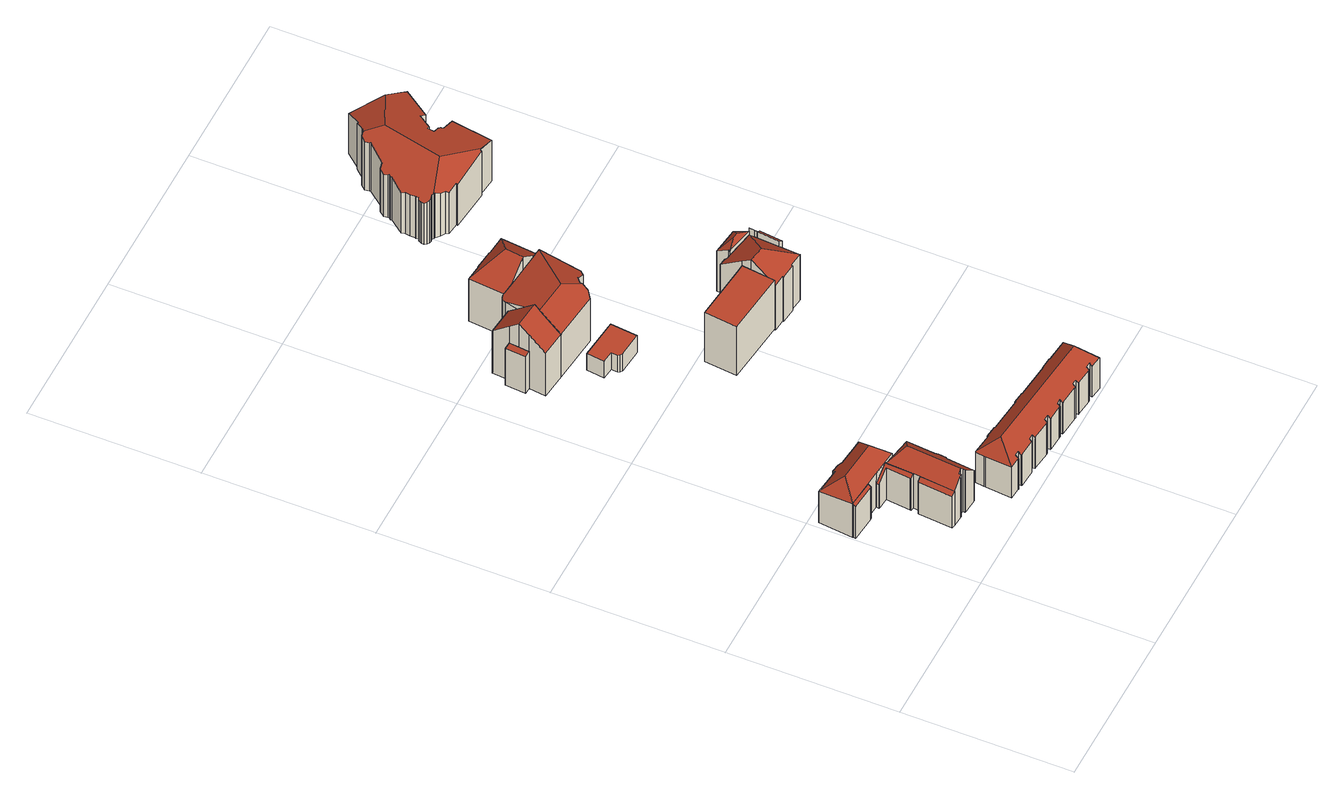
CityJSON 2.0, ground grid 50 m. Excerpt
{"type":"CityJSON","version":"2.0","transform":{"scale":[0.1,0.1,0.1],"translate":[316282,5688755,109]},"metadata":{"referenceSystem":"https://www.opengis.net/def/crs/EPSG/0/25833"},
"CityObjects":{
"building1":{"type":"Building","attributes":{"Gemeindeschluessel":14713000,"Geometrietyp2DReferenz":"3000","function":"31001_9998","roofType":"9999"},"children":["building1-1","building1-2","building1-3","building1-4","building1-5"]},
"building1-1":{"type":"BuildingPart","attributes":{"Dachtyp_tdc":"tdcPolyFlatRoof","Dachneigung":40.48,"QualitaetDacherkennung":90,"Geometrietyp2DReferenz":"3000","roofType":"2100","measuredHeight":13.08},"parents":["building1"],"geometry":[{"type":"MultiSurface","lod":"2","boundaries":[[[0,1,2,3]],[[1,4,5,2]],[[4,6,7,5]],[[6,8,9,7]],[[8,10,11,9]],[[10,12,13,11]],[[12,10,8,6,4,1,0,14,15,16]],[[17,18,3,2,5,7,9,11,13]],[[15,19,16]],[[3,18,14,0]],[[18,17,19,15,14]],[[17,13,12,16,19]]],"semantics":{"surfaces":[{"type":"WallSurface"},{"type":"RoofSurface"},{"type":"GroundSurface"},{"type":"ClosureSurface"}],"values":[0,0,0,0,0,0,1,2,0,3,3,3]}}]},
"building1-2":{"type":"BuildingPart","attributes":{"Dachtyp_tdc":"tdcPolyFlatRoof","Dachneigung":40.45,"QualitaetDacherkennung":36,"Geometrietyp2DReferenz":"3000","roofType":"2100","measuredHeight":12.89},"parents":["building1"],"geometry":[{"type":"MultiSurface","lod":"2","boundaries":[[[20,21,22,23]],[[21,24,25,22]],[[24,26,27,25]],[[26,28,29,27]],[[30,20,23,31]],[[30,28,26,24,21,20]],[[23,22,25,27,29,31]],[[31,29,28,30]]],"semantics":{"surfaces":[{"type":"WallSurface"},{"type":"RoofSurface"},{"type":"GroundSurface"},{"type":"ClosureSurface"}],"values":[0,0,0,0,0,1,2,3]}}]},
"building1-3":{"type":"BuildingPart","attributes":{"Dachtyp_tdc":"tdcHipRoof","Dachneigung":44.67,"QualitaetDacherkennung":76,"Geometrietyp2DReferenz":"3000","roofType":"3200","measuredHeight":17.43},"parents":["building1"],"geometry":[{"type":"MultiSurface","lod":"2","boundaries":[[[28,32,33,29]],[[32,34,35,33]],[[34,36,37,35]],[[36,38,39,37]],[[38,40,41,39]],[[40,42,43,41]],[[42,44,45,46,43]],[[47,30,31,13,12]],[[44,42,48]],[[32,28,49]],[[42,40,38,36,34,32,49,48]],[[28,30,47,44,48,49]],[[29,33,35,37,39,41,43,46,17,13,31]],[[47,12,16,19,45,44]],[[12,13,17,19,16]],[[19,17,46,45]],[[28,29,31,30]]],"semantics":{"surfaces":[{"type":"WallSurface"},{"type":"RoofSurface"},{"type":"GroundSurface"},{"type":"ClosureSurface"}],"values":[0,0,0,0,0,0,0,0,1,1,1,1,2,0,3,3,3]}}]},
"building1-4":{"type":"BuildingPart","attributes":{"Dachtyp_tdc":"tdcPolyFlatRoof","Dachneigung":44.32,"QualitaetDacherkennung":70,"Geometrietyp2DReferenz":"3000","roofType":"2100","measuredHeight":13.26},"parents":["building1"],"geometry":[{"type":"MultiSurface","lod":"2","boundaries":[[[50,51,52,53]],[[50,54,55,51]],[[54,56,57,55]],[[56,58,59,57]],[[56,54,50,53,58]],[[59,52,51,55,57]],[[53,52,59,58]]],"semantics":{"surfaces":[{"type":"WallSurface"},{"type":"RoofSurface"},{"type":"GroundSurface"},{"type":"ClosureSurface"}],"values":[0,0,0,0,1,2,3]}}]},
"building1-5":{"type":"BuildingPart","attributes":{"Dachtyp_tdc":"tdcHipAndGableRoof","Dachneigung":44.07,"QualitaetDacherkennung":73,"Geometrietyp2DReferenz":"3000","roofType":"5000","measuredHeight":17.39},"parents":["building1"],"geometry":[{"type":"MultiSurface","lod":"2","boundaries":[[[60,61,62,63]],[[61,64,65,62]],[[64,66,67,65]],[[66,68,69,67]],[[68,70,71,69]],[[70,72,73,71]],[[72,74,75,73]],[[74,76,77,75]],[[76,78,79,77]],[[78,80,81,79]],[[80,53,52,81]],[[58,82,0,3,59]],[[45,83,84,46]],[[83,85,86,84]],[[85,87,88,86]],[[87,89,90,88]],[[89,60,63,90]],[[85,83,45,19,15,91,92]],[[91,82,58,53,80,78,76,74,92]],[[74,72,70,68,66,64,61,60,89,87,85,92]],[[63,62,65,67,69,71,73,75,77,79,81,52,59,3,18,17,46,84,86,88,90]],[[58,59,52,53]],[[91,14,0,82]],[[14,18,3,0]],[[15,14,91]],[[18,14,15,19,17]],[[45,46,17,19]]],"semantics":{"surfaces":[{"type":"WallSurface"},{"type":"RoofSurface"},{"type":"GroundSurface"},{"type":"ClosureSurface"}],"values":[0,0,0,0,0,0,0,0,0,0,0,0,0,0,0,0,0,1,1,1,2,3,0,3,0,3,3]}}]},
"building2":{"type":"Building","attributes":{"Dachtyp_tdc":"tdcFreeFormRoof","Gemeindeschluessel":14713000,"Dachneigung":44.93,"QualitaetDacherkennung":74,"Geometrietyp2DReferenz":"3000","function":"31001_9998","roofType":"5000","measuredHeight":17.26},"geometry":[{"type":"MultiSurface","lod":"2","boundaries":[[[93,94,95,96]],[[94,97,98,95]],[[97,99,100,98]],[[99,101,102,100]],[[101,103,104,102]],[[103,105,106,104]],[[105,107,108,106]],[[107,109,110,108]],[[109,111,112,110]],[[111,113,114,112]],[[113,115,116,114]],[[115,117,118,116]],[[117,119,120,118]],[[119,121,122,120]],[[121,123,124,122]],[[123,125,126,124]],[[125,127,128,126]],[[127,129,130,128]],[[129,131,132,130]],[[131,133,134,132]],[[133,135,136,134]],[[135,137,138,136]],[[137,139,140,138]],[[139,141,142,140]],[[141,143,144,142]],[[143,145,146,144]],[[145,147,148,146]],[[147,149,150,148]],[[149,151,152,150]],[[151,153,154,152]],[[153,155,156,154]],[[155,157,158,156]],[[157,159,160,158]],[[159,161,162,160]],[[161,163,164,162]],[[163,165,166,164]],[[165,167,168,166]],[[167,169,170,168]],[[169,171,172,170]],[[171,173,174,172]],[[173,175,176,174]],[[175,177,178,176]],[[177,179,180,178]],[[179,181,182,180]],[[181,183,184,182]],[[183,185,186,184]],[[185,187,188,186]],[[187,189,190,188]],[[189,191,192,190]],[[191,193,194,192]],[[193,195,196,194]],[[195,197,198,196]],[[197,93,96,198]],[[199,200,119,117,115,201]],[[147,145,202,203,204,149]],[[195,193,191,189,187,185,183,181,179,177,175,173,171,169,167,165,163,161,159,157,155,153,151,204,203,199,201,113,111,109,107,105,103,101,99,97,94,93,197]],[[203,202,143,141,139,137,135,133,131,129,127,125,123,121,200,199]],[[121,119,200]],[[145,143,202]],[[115,113,201]],[[151,149,204]],[[96,95,98,100,102,104,106,108,110,112,114,116,118,120,122,124,126,128,130,132,134,136,138,140,142,144,146,148,150,152,154,156,158,160,162,164,166,168,170,172,174,176,178,180,182,184,186,188,190,192,194,196,198]]],"semantics":{"surfaces":[{"type":"WallSurface"},{"type":"RoofSurface"},{"type":"GroundSurface"}],"values":[0,0,0,0,0,0,0,0,0,0,0,0,0,0,0,0,0,0,0,0,0,0,0,0,0,0,0,0,0,0,0,0,0,0,0,0,0,0,0,0,0,0,0,0,0,0,0,0,0,0,0,0,0,1,1,1,1,0,0,0,0,2]}}]},
"building3":{"type":"Building","attributes":{"Dachtyp_tdc":"tdcPolyFlatRoof","Gemeindeschluessel":14713000,"Dachneigung":0,"QualitaetDacherkennung":67,"Geometrietyp2DReferenz":"3000","function":"31001_9998","roofType":"1000","measuredHeight":6.39},"geometry":[{"type":"MultiSurface","lod":"2","boundaries":[[[205,206,207,208]],[[206,209,210,207]],[[209,211,212,210]],[[211,213,214,212]],[[213,215,216,214]],[[215,217,218,216]],[[217,219,220,218]],[[219,205,208,220]],[[219,217,215,213,211,209,206,205]],[[208,207,210,212,214,216,218,220]]],"semantics":{"surfaces":[{"type":"WallSurface"},{"type":"RoofSurface"},{"type":"GroundSurface"}],"values":[0,0,0,0,0,0,0,0,1,2]}}]},
"building4":{"type":"Building","attributes":{"Gemeindeschluessel":14713000,"Geometrietyp2DReferenz":"3000","function":"31001_9998","roofType":"9999"},"children":["building4-1","building4-2","building4-3","building4-4"]},
"building4-1":{"type":"BuildingPart","attributes":{"Dachtyp_tdc":"tdcHipAndGableRoof","Dachneigung":39.68,"QualitaetDacherkennung":70,"Geometrietyp2DReferenz":"3000","roofType":"5000","measuredHeight":23.15},"parents":["building4"],"geometry":[{"type":"MultiSurface","lod":"2","boundaries":[[[221,222,223,224]],[[222,225,226,223]],[[225,227,228,226]],[[227,229,230,228]],[[229,231,232,230]],[[231,233,234,232]],[[233,235,236,234]],[[233,231,229,227,225,222,237]],[[222,221,238,239,237]],[[239,240,235,233,237]],[[224,223,226,228,230,232,234,236,241]],[[242,240,239]],[[241,236,235,240,242]],[[238,242,239]],[[221,224,241,242,238]]],"semantics":{"surfaces":[{"type":"WallSurface"},{"type":"RoofSurface"},{"type":"GroundSurface"},{"type":"ClosureSurface"}],"values":[0,0,0,0,0,0,0,1,1,1,2,0,3,0,3]}}]},
"building4-2":{"type":"BuildingPart","attributes":{"Dachtyp_tdc":"tdcFreeFormRoof","Dachneigung":15.18,"QualitaetDacherkennung":24,"Geometrietyp2DReferenz":"3000","roofType":"5000","measuredHeight":21.84},"parents":["building4"],"geometry":[{"type":"MultiSurface","lod":"2","boundaries":[[[243,244,245,246]],[[244,247,248,245]],[[247,249,250,248]],[[249,251,252,250]],[[251,253,254,252]],[[255,256,257,258]],[[256,259,260,257]],[[259,261,262,260]],[[263,264,265,236,235]],[[264,266,267,265]],[[266,243,246,267]],[[266,264,263,268,269,247,244,243]],[[268,263,240,242,238,261,259,256,255,270,271,272]],[[251,249,269,268,272,273,253]],[[249,247,269]],[[246,245,248,250,252,254,274,275,258,257,260,262,224,241,236,265,267]],[[258,275,276,277,255]],[[275,274,278,277,276]],[[274,254,253,279,278]],[[263,235,240]],[[238,221,224,262,261]],[[235,236,241,242,240]],[[242,241,224,221,238]],[[253,273,279]],[[277,270,255]],[[278,271,270,277]],[[279,273,272,271,278]]],"semantics":{"surfaces":[{"type":"WallSurface"},{"type":"RoofSurface"},{"type":"GroundSurface"},{"type":"ClosureSurface"}],"values":[0,0,0,0,0,0,0,0,0,0,0,1,1,1,0,2,0,3,3,0,0,3,3,0,0,3,3]}}]},
"building4-3":{"type":"BuildingPart","attributes":{"Dachtyp_tdc":"tdcGableRoof","Dachneigung":41.49,"QualitaetDacherkennung":42,"Geometrietyp2DReferenz":"3000","roofType":"3100","measuredHeight":23.29},"parents":["building4"],"geometry":[{"type":"MultiSurface","lod":"2","boundaries":[[[280,276,275,281]],[[253,282,283,254]],[[282,284,285,283]],[[284,286,285]],[[287,288,289]],[[287,280,281,288]],[[290,284,282,253,279,273,291]],[[291,270,277,276,280,287,290]],[[281,275,274,254,283,285,292,288]],[[271,270,291]],[[274,275,276,277,278]],[[278,277,270,271]],[[273,272,271,291]],[[274,278,279,253,254]],[[279,278,271,272,273]],[[293,286,284,290]],[[292,285,286,293]],[[287,289,293,290]],[[292,293,289,288]]],"semantics":{"surfaces":[{"type":"WallSurface"},{"type":"RoofSurface"},{"type":"GroundSurface"},{"type":"ClosureSurface"}],"values":[0,0,0,0,0,0,1,1,2,0,3,3,0,3,3,0,3,0,3]}}]},
"building4-4":{"type":"BuildingPart","attributes":{"Dachtyp_tdc":"tdcPolyFlatRoof","Dachneigung":7.82,"QualitaetDacherkennung":57,"Geometrietyp2DReferenz":"3000","roofType":"2100","measuredHeight":14.28},"parents":["building4"],"geometry":[{"type":"MultiSurface","lod":"2","boundaries":[[[294,289,288,295]],[[286,296,297,285]],[[296,294,295,297]],[[296,286,293,289,294]],[[295,288,292,285,297]],[[285,292,293,286]],[[292,288,289,293]]],"semantics":{"surfaces":[{"type":"WallSurface"},{"type":"RoofSurface"},{"type":"GroundSurface"},{"type":"ClosureSurface"}],"values":[0,0,0,1,2,3,3]}}]},
"building5":{"type":"Building","attributes":{"Dachtyp_tdc":"tdcPolyFlatRoof","Gemeindeschluessel":14713000,"Dachneigung":0,"QualitaetDacherkennung":55,"Geometrietyp2DReferenz":"3000","function":"31001_9998","roofType":"1000","measuredHeight":18.75},"geometry":[{"type":"MultiSurface","lod":"2","boundaries":[[[298,299,300,301]],[[299,302,303,300]],[[302,304,305,303]],[[304,306,307,305]],[[306,298,301,307]],[[306,304,302,299,298]],[[301,300,303,305,307]]],"semantics":{"surfaces":[{"type":"WallSurface"},{"type":"RoofSurface"},{"type":"GroundSurface"}],"values":[0,0,0,0,0,1,2]}}]},
"building6":{"type":"Building","attributes":{"Gemeindeschluessel":14713000,"Geometrietyp2DReferenz":"3000","function":"31001_9998","roofType":"9999"},"children":["building6-1","building6-2","building6-3"]},
"building6-1":{"type":"BuildingPart","attributes":{"Dachtyp_tdc":"tdcPolyFlatRoof","Dachneigung":39.07,"QualitaetDacherkennung":59,"Geometrietyp2DReferenz":"3000","roofType":"2100","measuredHeight":19.15},"parents":["building6"],"geometry":[{"type":"MultiSurface","lod":"2","boundaries":[[[308,309,310,311]],[[309,312,313,310]],[[312,314,315,313]],[[314,316,317,318,315]],[[314,312,309,308,316]],[[318,311,310,313,315]],[[308,319,317,316]],[[319,311,318,317]]],"semantics":{"surfaces":[{"type":"WallSurface"},{"type":"RoofSurface"},{"type":"GroundSurface"},{"type":"ClosureSurface"}],"values":[0,0,0,0,1,2,0,3]}}]},
"building6-2":{"type":"BuildingPart","attributes":{"Dachtyp_tdc":"tdcHipRoof","Dachneigung":50.97,"QualitaetDacherkennung":30,"Geometrietyp2DReferenz":"3000","roofType":"3200","measuredHeight":18.76},"parents":["building6"],"geometry":[{"type":"MultiSurface","lod":"2","boundaries":[[[320,319,311]],[[321,322,323,324,325]],[[322,326,327,323]],[[326,328,329,327]],[[328,320,311,329]],[[320,328,330]],[[326,322,321,331,332]],[[328,326,332,330]],[[331,320,330,332]],[[311,333,324,323,327,329]],[[334,319,320,331]],[[333,311,319,334]],[[321,325,334,331]],[[333,334,325,324]]],"semantics":{"surfaces":[{"type":"WallSurface"},{"type":"RoofSurface"},{"type":"GroundSurface"},{"type":"ClosureSurface"}],"values":[0,0,0,0,0,1,1,1,1,2,0,3,0,3]}}]},
"building6-3":{"type":"BuildingPart","attributes":{"Dachtyp_tdc":"tdcHipAndGableRoof","Dachneigung":36.38,"QualitaetDacherkennung":39,"Geometrietyp2DReferenz":"3000","roofType":"5000","measuredHeight":22.8},"parents":["building6"],"geometry":[{"type":"MultiSurface","lod":"2","boundaries":[[[335,336,337,338]],[[336,339,340,337]],[[339,341,342,340]],[[341,343,344,342]],[[343,345,346,344]],[[345,347,348,346]],[[347,349,350,348]],[[349,351,352,350]],[[351,353,354,352]],[[353,325,324,354]],[[317,355,356,318]],[[355,357,358,356]],[[357,359,360,358]],[[359,361,362,360]],[[361,335,338,362]],[[357,355,317,319,363]],[[319,334,325,353,351,349,347,345,343,363]],[[343,341,339,336,335,361,359,357,363]],[[338,337,340,342,344,346,348,350,352,354,324,333,311,318,356,358,360,362]],[[311,333,334,319]],[[333,324,325,334]],[[318,311,319,317]]],"semantics":{"surfaces":[{"type":"WallSurface"},{"type":"RoofSurface"},{"type":"GroundSurface"},{"type":"ClosureSurface"}],"values":[0,0,0,0,0,0,0,0,0,0,0,0,0,0,0,1,1,1,2,3,3,3]}}]},
"building7":{"type":"Building","attributes":{"Dachtyp_tdc":"tdcFreeFormRoof","Gemeindeschluessel":14713000,"Dachneigung":18.19,"QualitaetDacherkennung":10,"Geometrietyp2DReferenz":"3000","function":"31001_9998","roofType":"5000","measuredHeight":21.15},"geometry":[{"type":"MultiSurface","lod":"2","boundaries":[[[364,365,366,367]],[[365,368,369,366]],[[368,370,371,369]],[[370,372,373,371]],[[372,374,375,373]],[[374,376,377,375]],[[376,378,379,377]],[[378,380,381,379]],[[380,382,383,381]],[[382,384,385,383]],[[384,386,387,385]],[[386,388,389,387]],[[388,390,391,389]],[[390,392,393,391]],[[392,394,395,393]],[[394,396,397,395]],[[396,398,399,397]],[[398,400,401,399]],[[400,402,403,401]],[[402,404,405,403]],[[404,406,407,405]],[[406,408,409,407]],[[408,410,411,409]],[[410,412,413,411]],[[412,414,415,413]],[[414,416,417,415]],[[416,418,419,417]],[[418,420,421,419]],[[420,422,423,421]],[[422,424,425,423]],[[424,426,427,425]],[[426,428,429,427]],[[428,430,431,429]],[[430,432,433,431]],[[432,434,435,433]],[[434,436,437,435]],[[436,438,439,437]],[[438,440,441,439]],[[440,442,443,441]],[[442,444,445,443]],[[444,446,447,445]],[[446,448,449,447]],[[448,450,451,449]],[[450,452,453,451]],[[452,454,455,453]],[[454,456,457,455]],[[456,458,459,457]],[[458,460,461,459]],[[460,462,463,461]],[[462,464,465,463]],[[464,466,467,465]],[[466,468,469,467]],[[468,364,367,469]],[[470,456,454,452,450,448,471,472]],[[473,474,390,388,386,384,382,380,378,376,374,475]],[[472,471,446,444,442,440,438,436,434,432,430,428,426,424,422,420,418,416,414,412,410,408,406,404,402,400,398,396,394,392,474,473]],[[472,473,475,372,370,368,365,364,468,466,464,462,460,458,470]],[[374,372,475]],[[392,390,474]],[[448,446,471]],[[458,456,470]],[[367,366,369,371,373,375,377,379,381,383,385,387,389,391,393,395,397,399,401,403,405,407,409,411,413,415,417,419,421,423,425,427,429,431,433,435,437,439,441,443,445,447,449,451,453,455,457,459,461,463,465,467,469]]],"semantics":{"surfaces":[{"type":"WallSurface"},{"type":"RoofSurface"},{"type":"GroundSurface"}],"values":[0,0,0,0,0,0,0,0,0,0,0,0,0,0,0,0,0,0,0,0,0,0,0,0,0,0,0,0,0,0,0,0,0,0,0,0,0,0,0,0,0,0,0,0,0,0,0,0,0,0,0,0,0,1,1,1,1,0,0,0,0,2]}}]}
},
"vertices":[
[167,270,135],[156,271,127],[156,271,5],[167,270,5],[157,275,127],[157,275,5],[164,346,127],[164,346,5],[131,349,99],[131,349,5],[128,350,96],[128,350,5],[129,359,96],[129,359,5],[173,349,134],[174,350,134],[174,354,134],[174,354,5],[173,349,5],[174,354,129],
[87,354,126],[84,354,126],[84,354,5],[87,354,5],[6,361,126],[6,361,5],[7,366,131],[7,366,5],[7,370,134],[7,370,5],[88,362,134],[88,362,5],
[17,471,124],[17,471,5],[99,462,124],[99,462,5],[106,472,115],[106,472,5],[131,469,114],[131,469,5],[136,459,124],[136,459,5],[218,450,125],[218,450,5],[210,351,135],[210,351,124],[210,351,5],[129,359,134],[174,399,179],[51,411,179],
[145,148,126],[145,148,5],[156,147,5],[156,147,137],[154,248,127],[154,248,5],[155,251,127],[155,251,5],[165,250,137],[165,250,5],
[273,225,114],[262,218,125],[262,218,5],[273,225,5],[255,141,124],[255,141,5],[255,137,124],[255,137,5],[212,141,166],[212,141,5],[210,141,169],[210,141,5],[210,149,169],[210,149,5],[200,150,179],[200,150,5],[191,150,170],[191,150,5],[190,143,170],[190,143,5],[186,144,166],[186,144,5],[167,270,137],[210,345,132],[210,345,5],[274,339,124],[274,339,5],[266,256,124],[266,256,5],[276,249,114],[276,249,5],[173,349,136],[214,309,179],
[427,42,121],[427,50,130],[427,50,3],[427,42,3],[412,51,129],[412,51,3],[411,44,122],[411,44,3],[360,48,121],[360,48,3],[358,49,121],[358,49,3],[358,58,130],[358,58,3],[344,59,130],[344,59,3],[343,50,121],[343,50,3],[340,51,121],[340,51,3],[308,54,121],[308,54,3],[315,131,119],[315,131,3],[315,135,119],[315,135,3],[318,162,118],[318,162,3],[383,155,121],[383,155,3],[384,159,118],[384,159,3],[418,155,118],[418,155,3],[418,152,121],[418,152,3],[522,141,121],[522,141,3],[522,144,118],[522,144,3],[557,141,118],[557,141,3],[557,138,121],[557,138,3],[662,127,121],[662,127,3],[663,130,118],[663,130,3],[698,127,118],[698,127,3],[697,124,121],[697,124,3],[764,118,119],[764,118,3],[764,114,119],[764,114,3],[754,9,121],[754,9,3],[718,13,122],[718,13,3],[719,21,130],[719,21,3],[703,22,130],[703,22,3],[702,14,122],[702,14,3],[699,15,122],[699,15,3],[650,20,122],[650,20,3],[648,20,122],[648,20,3],[648,28,130],[648,28,3],[634,30,130],[634,30,3],[633,21,122],[633,21,3],[629,22,122],[629,22,3],[571,28,122],[571,28,3],[568,28,122],[568,28,3],[569,37,131],[569,37,3],[555,37,130],[555,37,3],[555,30,122],[555,30,3],[551,30,122],[551,30,3],[508,33,121],[508,33,3],[505,34,121],[505,34,3],[506,43,130],[506,43,3],[490,44,130],[490,44,3],[489,36,122],[489,36,3],[486,36,122],[486,36,3],[429,42,121],[429,42,3],[349,104,175],[320,162,121],[308,55,122],[764,118,120],[719,66,175],[753,10,122],
[238,1188,76],[244,1241,76],[244,1241,12],[238,1188,12],[364,1229,76],[364,1229,12],[356,1149,76],[356,1149,12],[281,1156,76],[281,1156,12],[275,1160,76],[275,1160,12],[272,1166,76],[272,1166,12],[272,1184,76],[272,1184,12],
[260,1476,176],[270,1592,175],[270,1592,13],[260,1476,13],[321,1587,175],[321,1587,13],[321,1589,172],[321,1589,13],[380,1584,171],[380,1584,13],[380,1581,174],[380,1581,13],[436,1576,174],[436,1576,13],[424,1461,175],[424,1461,13],[348,1522,245],[286,1474,197],[343,1469,245],[399,1464,197],[343,1469,13],[343,1469,197],
[375,1325,198],[374,1328,199],[374,1328,13],[375,1325,13],[356,1314,205],[356,1314,13],[355,1290,189],[355,1290,13],[339,1276,176],[339,1276,13],[193,1291,176],[193,1291,13],[213,1461,203],[219,1470,200],[219,1470,13],[213,1461,13],[227,1476,198],[227,1476,13],[237,1479,197],[237,1479,13],[424,1461,197],[412,1337,183],[412,1337,13],[397,1323,188],[397,1323,13],[308,1344,232],[356,1307,204],[206,1402,219],[202,1371,227],[200,1355,232],[197,1329,209],[202,1371,13],[212,1451,13],[212,1451,175],[209,1426,197],[202,1371,189],[193,1292,176],
[131,1459,175],[131,1459,13],[116,1299,176],[116,1299,13],[121,1349,220],[121,1349,13],[121,1349,156],[127,1409,219],[127,1409,13],[127,1409,156],[124,1379,246],[202,1371,246],[124,1379,13],[124,1379,156],
[107,1411,153],[107,1411,13],[102,1350,153],[102,1350,13],
[389,879,202],[399,976,202],[399,976,14],[389,879,14],[564,959,202],[564,959,14],[590,957,202],[590,957,14],[579,858,202],[579,858,14],
[718,996,202],[716,972,202],[716,972,11],[718,996,11],[730,971,190],[730,971,11],[723,903,190],[723,903,11],[708,905,202],[708,905,182],[708,905,11],[718,996,176],
[718,996,188],[629,1013,187],[637,1017,188],[637,1017,11],[629,1013,11],[629,1013,173],[639,1052,165],[639,1052,11],[723,1044,161],[723,1044,11],[690,1018,198],[636,1012,190],[673,1020,198],[636,1012,11],[636,1012,173],
[615,849,181],[616,852,183],[616,852,11],[615,849,11],[579,856,181],[579,856,11],[579,858,183],[579,858,11],[587,930,239],[587,930,11],[590,957,219],[590,957,11],[596,1022,170],[596,1022,11],[615,1020,169],[615,1020,11],[617,1020,170],[617,1020,11],[623,1014,173],[623,1014,11],[703,849,185],[703,849,11],[702,843,186],[702,843,11],[661,847,184],[661,847,11],[661,845,182],[661,845,11],[636,922,239],
[706,1881,191],[712,1877,189],[712,1877,13],[706,1881,13],[713,1870,188],[713,1870,13],[757,1865,174],[757,1865,13],[743,1745,169],[743,1745,13],[687,1751,186],[687,1751,13],[686,1747,182],[686,1747,13],[564,1760,169],[564,1760,13],[564,1764,172],[564,1764,13],[529,1767,168],[529,1767,13],[525,1776,174],[525,1776,13],[511,1784,178],[511,1784,13],[499,1795,185],[499,1795,13],[496,1795,184],[496,1795,13],[492,1800,183],[492,1800,13],[483,1798,179],[483,1798,13],[477,1800,176],[477,1800,13],[471,1804,173],[471,1804,13],[467,1810,171],[467,1810,13],[467,1817,170],[467,1817,13],[469,1823,170],[469,1823,13],[472,1828,171],[472,1828,13],[478,1831,173],[478,1831,13],[477,1839,172],[477,1839,13],[478,1839,173],[478,1839,13],[478,1855,171],[478,1855,13],[481,1871,171],[481,1871,13],[477,1881,168],[477,1881,13],[510,1924,178],[510,1924,13],[508,1926,177],[508,1926,13],[514,1933,179],[514,1933,13],[512,1935,178],[512,1935,13],[511,1947,176],[511,1947,13],[523,1962,180],[523,1962,13],[535,1964,185],[535,1964,13],[537,1963,186],[537,1963,13],[579,2016,199],[579,2016,13],[577,2018,199],[577,2018,13],[576,2031,197],[576,2031,13],[588,2046,201],[588,2046,13],[600,2048,206],[600,2048,13],[602,2046,207],[602,2046,13],[609,2054,203],[609,2054,13],[610,2053,204],[610,2053,13],[633,2080,190],[633,2080,13],[636,2078,191],[636,2078,13],[673,2123,168],[673,2123,13],[806,2017,169],[806,2017,13],[739,1932,185],[739,1932,13],[726,1942,190],[726,1942,13],[694,1901,197],[694,1901,13],[687,1902,199],[687,1902,13],[685,1883,198],[685,1883,13],[756,2057,188],[602,2047,207],[630,1999,224],[589,1822,224],[495,1796,185],[692,1751,186]
]}
